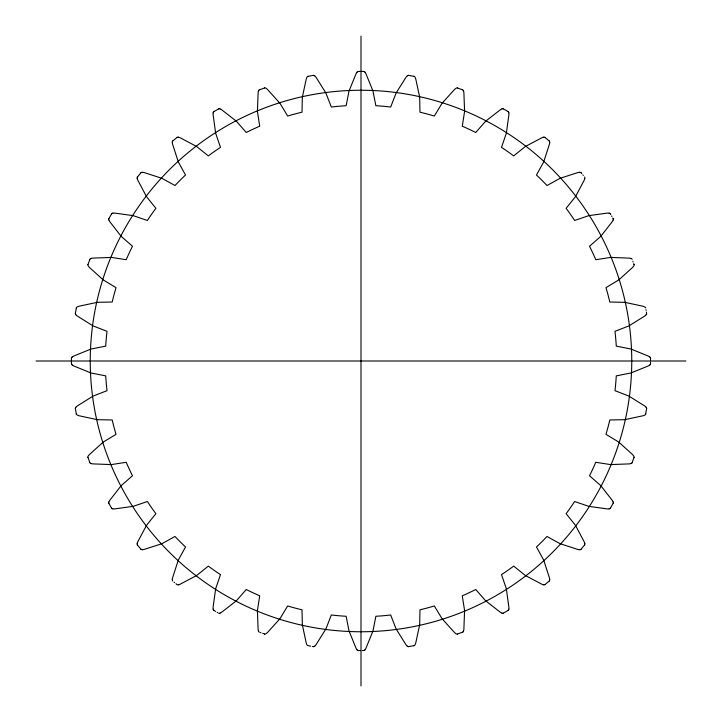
<?xml version="1.0" encoding="UTF-8"?>
<svg xmlns="http://www.w3.org/2000/svg" width="722" height="722" viewBox="0 0 722 722"><rect width="100%" height="100%" fill="white"/><g stroke="black" fill="none" stroke-linecap="round" stroke-linejoin="round"><path stroke-width="1.08" d="M650.549 362.047L650.549 362.742M650.54 363.446L650.54 363.789A1.922 1.922 0 0 1 649.809 364.917M75.377 313.474L76.342 307.978M646.623 408.526L645.658 414.022M87.967 264.595L89.88 259.351M634.033 457.405L632.12 462.649M108.86 218.649L111.648 213.811M613.14 503.351L610.352 508.189M137.406 177.025L140.998 172.748M584.594 544.975L581.002 549.252M172.748 140.998L177.025 137.406M549.252 581.002L544.975 584.594M213.811 111.648L218.649 108.86M508.189 610.352L503.351 613.14M259.351 89.88L264.595 87.967M462.649 632.12L457.405 634.033M307.978 76.342L313.474 75.377M414.022 645.658L408.526 646.623M363.094 650.54L362.399 650.549M36.1 361L685.9 361M360.648 650.549L359.953 650.549M359.258 650.549L358.211 650.54A1.922 1.922 0 0 1 357.083 649.809M408.526 75.377L414.022 76.342M313.474 646.623L312.436 646.452M310.722 646.154L310.036 646.028M309.35 645.91L308.664 645.784M457.405 87.967L462.649 89.88M264.595 634.033L263.936 633.799M263.277 633.564L262.627 633.329M260.985 632.734L260.326 632.49M503.351 108.86L508.189 111.648M217.737 612.626L217.132 612.283M215.616 611.408L215.021 611.056M214.416 610.704L213.811 610.352M544.975 137.406L549.252 140.998M176.484 584.152L175.951 583.701M174.616 582.582L174.083 582.14M581.002 172.748L581.688 173.551M140.998 549.252L137.406 544.975M582.807 174.877L583.259 175.419M610.352 213.811L610.704 214.416M111.648 508.189L108.86 503.351M611.588 215.923L611.931 216.528M612.798 218.044L613.14 218.649M89.88 462.649L87.967 457.405M632.851 261.31L633.086 261.969M633.681 263.611L634.033 264.595M76.342 414.022L75.377 408.526M645.973 309.693L646.091 310.379M646.389 312.094L646.506 312.779M650.54 358.906L650.54 358.211A1.922 1.922 0 0 0 649.809 357.083M650.549 359.601L650.549 360.305M361 36.1L361 685.9M414.058 645.73A1.922 1.922 0 0 0 415.015 644.746A11.985 11.985 0 0 0 415.818 642.688L419.672 624.774L419.978 609.81A255.705 255.705 0 0 0 434.337 605.966L442.081 618.772L454.355 632.364A11.985 11.985 0 0 0 456.051 633.799A1.922 1.922 0 0 0 457.414 634.115M463.461 631.055A1.922 1.922 0 0 1 462.703 632.192M463.542 631.073A11.985 11.985 0 0 0 463.894 628.889L464.589 610.577L462.288 595.794A255.705 255.705 0 0 0 475.753 589.513L485.608 600.776L500.066 612.03A11.985 11.985 0 0 0 501.98 613.149M503.369 613.222A1.922 1.922 0 0 1 502.016 613.077M508.802 609.16A1.922 1.922 0 0 1 508.243 610.415M508.875 609.169A11.985 11.985 0 0 0 508.848 606.949L506.348 588.8L501.519 574.64A255.705 255.705 0 0 0 513.694 566.111L525.354 575.497L541.536 584.071A11.985 11.985 0 0 0 543.621 584.838M545.011 584.667A1.922 1.922 0 0 1 543.648 584.766M549.65 579.721A1.922 1.922 0 0 1 549.316 581.057M549.722 579.721A11.985 11.985 0 0 0 549.316 577.537L543.702 560.101L536.482 546.987A255.705 255.705 0 0 0 546.987 536.482L560.101 543.702L577.537 549.334A11.985 11.985 0 0 0 579.721 549.722M581.057 549.316A1.922 1.922 0 0 1 579.721 549.65M584.766 543.648A1.922 1.922 0 0 1 584.667 545.011M584.838 543.621A11.985 11.985 0 0 0 584.053 541.545L575.497 525.354L566.111 513.694A255.705 255.705 0 0 0 574.64 501.519L588.8 506.348L606.949 508.866A11.985 11.985 0 0 0 609.169 508.875M610.415 508.243A1.922 1.922 0 0 1 609.16 508.802M613.077 502.016A1.922 1.922 0 0 1 613.222 503.369M613.149 501.98A11.985 11.985 0 0 0 612.021 500.075L600.776 485.608L589.513 475.753A255.705 255.705 0 0 0 595.794 462.288L610.577 464.589L628.889 463.912A11.985 11.985 0 0 0 631.073 463.542M632.192 462.703A1.922 1.922 0 0 1 631.055 463.461M634.115 457.414A1.922 1.922 0 0 0 633.736 456.096A11.985 11.985 0 0 0 632.355 454.373L618.772 442.081L605.966 434.337A255.705 255.705 0 0 0 609.81 419.978L624.774 419.672L642.688 415.836A11.985 11.985 0 0 0 644.773 415.078A1.922 1.922 0 0 0 645.73 414.058M646.109 407.289A1.922 1.922 0 0 1 646.704 408.526M646.163 407.235A11.985 11.985 0 0 0 644.448 405.827L628.934 396.08L614.982 390.683A255.705 255.705 0 0 0 616.272 375.873L630.956 372.976L647.932 366.081A11.985 11.985 0 0 0 649.854 364.98M649.854 357.02A11.985 11.985 0 0 0 647.923 355.928L630.956 349.024L616.272 346.127A255.705 255.705 0 0 0 614.982 331.317L628.934 325.92L644.457 316.182A11.985 11.985 0 0 0 646.163 314.765M646.704 313.474A1.922 1.922 0 0 1 646.109 314.711M645.73 307.942A1.922 1.922 0 0 0 644.746 306.985A11.985 11.985 0 0 0 642.688 306.182L624.774 302.328L609.81 302.022A255.705 255.705 0 0 0 605.966 287.663L618.772 279.919L632.364 267.645A11.985 11.985 0 0 0 633.799 265.949A1.922 1.922 0 0 0 634.115 264.586M631.055 258.539A1.922 1.922 0 0 1 632.192 259.297M631.073 258.458A11.985 11.985 0 0 0 628.889 258.106L610.577 257.411L595.794 259.712A255.705 255.705 0 0 0 589.513 246.247L600.776 236.392L612.03 221.934A11.985 11.985 0 0 0 613.149 220.02M613.222 218.631A1.922 1.922 0 0 1 613.077 219.984M609.16 213.198A1.922 1.922 0 0 1 610.415 213.757M609.169 213.125A11.985 11.985 0 0 0 606.949 213.152L588.8 215.652L574.64 220.481A255.705 255.705 0 0 0 566.111 208.306L575.497 196.646L584.071 180.464A11.985 11.985 0 0 0 584.838 178.379M584.667 176.989A1.922 1.922 0 0 1 584.766 178.352M579.721 172.35A1.922 1.922 0 0 1 581.057 172.684M579.721 172.278A11.985 11.985 0 0 0 577.537 172.684L560.101 178.298L546.987 185.518A255.705 255.705 0 0 0 536.482 175.013L543.702 161.899L549.334 144.463A11.985 11.985 0 0 0 549.722 142.279M549.316 140.943A1.922 1.922 0 0 1 549.65 142.279M543.648 137.234A1.922 1.922 0 0 1 545.011 137.333M543.621 137.162A11.985 11.985 0 0 0 541.545 137.947L525.354 146.503L513.694 155.889A255.705 255.705 0 0 0 501.519 147.36L506.348 133.2L508.866 115.051A11.985 11.985 0 0 0 508.875 112.831M508.243 111.585A1.922 1.922 0 0 1 508.802 112.84M502.016 108.923A1.922 1.922 0 0 1 503.369 108.778M501.98 108.851A11.985 11.985 0 0 0 500.075 109.979L485.608 121.224L475.753 132.487A255.705 255.705 0 0 0 462.288 126.206L464.589 111.423L463.912 93.111A11.985 11.985 0 0 0 463.542 90.927M462.703 89.808A1.922 1.922 0 0 1 463.461 90.945M457.414 87.885A1.922 1.922 0 0 0 456.096 88.264A11.985 11.985 0 0 0 454.373 89.645L442.081 103.228L434.337 116.034A255.705 255.705 0 0 0 419.978 112.19L419.672 97.226L415.836 79.312A11.985 11.985 0 0 0 415.078 77.227A1.922 1.922 0 0 0 414.058 76.27M407.289 75.891A1.922 1.922 0 0 1 408.526 75.296M407.235 75.837A11.985 11.985 0 0 0 405.827 77.552L396.08 93.066L390.683 107.018A255.705 255.705 0 0 0 375.873 105.728L372.976 91.044L366.081 74.068A11.985 11.985 0 0 0 364.98 72.146M364.917 72.191A1.922 1.922 0 0 0 363.816 71.379L358.211 71.46A1.922 1.922 0 0 0 357.083 72.191M357.02 72.146A11.985 11.985 0 0 0 355.928 74.077L349.024 91.044L346.127 105.728A255.705 255.705 0 0 0 331.317 107.018L325.92 93.066L316.182 77.543A11.985 11.985 0 0 0 314.765 75.837M313.474 75.296A1.922 1.922 0 0 1 314.711 75.891M307.942 76.27A1.922 1.922 0 0 0 306.985 77.254A11.985 11.985 0 0 0 306.182 79.312L302.328 97.226L302.022 112.19A255.705 255.705 0 0 0 287.663 116.034L279.919 103.228L267.645 89.636A11.985 11.985 0 0 0 265.949 88.201A1.922 1.922 0 0 0 264.586 87.885M258.539 90.945A1.922 1.922 0 0 1 259.297 89.808M258.458 90.927A11.985 11.985 0 0 0 258.106 93.111L257.411 111.423L259.712 126.206A255.705 255.705 0 0 0 246.247 132.487L236.392 121.224L221.934 109.97A11.985 11.985 0 0 0 220.02 108.851M218.631 108.778A1.922 1.922 0 0 1 219.984 108.923M213.198 112.84A1.922 1.922 0 0 1 213.757 111.585M213.125 112.831A11.985 11.985 0 0 0 213.152 115.051L215.652 133.2L220.481 147.36A255.705 255.705 0 0 0 208.306 155.889L196.646 146.503L180.464 137.929A11.985 11.985 0 0 0 178.379 137.162M176.989 137.333A1.922 1.922 0 0 1 178.352 137.234M172.35 142.279A1.922 1.922 0 0 1 172.684 140.943M172.278 142.279A11.985 11.985 0 0 0 172.684 144.463L178.298 161.899L185.518 175.013A255.705 255.705 0 0 0 175.013 185.518L161.899 178.298L144.463 172.666A11.985 11.985 0 0 0 142.279 172.278M140.943 172.684A1.922 1.922 0 0 1 142.279 172.35M137.234 178.352A1.922 1.922 0 0 1 137.333 176.989M137.162 178.379A11.985 11.985 0 0 0 137.947 180.455L146.503 196.646L155.889 208.306A255.705 255.705 0 0 0 147.36 220.481L133.2 215.652L115.051 213.134A11.985 11.985 0 0 0 112.831 213.125M111.585 213.757A1.922 1.922 0 0 1 112.84 213.198M108.923 219.984A1.922 1.922 0 0 1 108.778 218.631M108.851 220.02A11.985 11.985 0 0 0 109.979 221.925L121.224 236.392L132.487 246.247A255.705 255.705 0 0 0 126.206 259.712L111.423 257.411L93.111 258.088A11.985 11.985 0 0 0 90.927 258.458M89.808 259.297A1.922 1.922 0 0 1 90.945 258.539M87.885 264.586A1.922 1.922 0 0 0 88.264 265.904A11.985 11.985 0 0 0 89.645 267.627L103.228 279.919L116.034 287.663A255.705 255.705 0 0 0 112.19 302.022L97.226 302.328L79.312 306.164A11.985 11.985 0 0 0 77.227 306.922A1.922 1.922 0 0 0 76.27 307.942M75.891 314.711A1.922 1.922 0 0 1 75.296 313.474M75.837 314.765A11.985 11.985 0 0 0 77.552 316.173L93.066 325.92L107.018 331.317A255.705 255.705 0 0 0 105.728 346.127L91.044 349.024L74.068 355.919A11.985 11.985 0 0 0 72.146 357.02M72.191 357.083A1.922 1.922 0 0 0 71.379 358.184L71.46 363.789A1.922 1.922 0 0 0 72.191 364.917M72.146 364.98A11.985 11.985 0 0 0 74.077 366.072L91.044 372.976L105.728 375.873A255.705 255.705 0 0 0 107.018 390.683L93.066 396.08L77.543 405.818A11.985 11.985 0 0 0 75.837 407.235M75.296 408.526A1.922 1.922 0 0 1 75.891 407.289M76.27 414.058A1.922 1.922 0 0 0 77.254 415.015A11.985 11.985 0 0 0 79.312 415.818L97.226 419.672L112.19 419.978A255.705 255.705 0 0 0 116.034 434.337L103.228 442.081L89.636 454.355A11.985 11.985 0 0 0 88.201 456.051A1.922 1.922 0 0 0 87.885 457.414M90.945 463.461A1.922 1.922 0 0 1 89.808 462.703M90.927 463.542A11.985 11.985 0 0 0 93.111 463.894L111.423 464.589L126.206 462.288A255.705 255.705 0 0 0 132.487 475.753L121.224 485.608L109.97 500.066A11.985 11.985 0 0 0 108.851 501.98M108.778 503.369A1.922 1.922 0 0 1 108.923 502.016M112.84 508.802A1.922 1.922 0 0 1 111.585 508.243M112.831 508.875A11.985 11.985 0 0 0 115.051 508.848L133.2 506.348L147.36 501.519A255.705 255.705 0 0 0 155.889 513.694L146.503 525.354L137.929 541.536A11.985 11.985 0 0 0 137.162 543.621M137.333 545.011A1.922 1.922 0 0 1 137.234 543.648M142.279 549.65A1.922 1.922 0 0 1 140.943 549.316M142.279 549.722A11.985 11.985 0 0 0 144.463 549.316L161.899 543.702L175.013 536.482A255.705 255.705 0 0 0 185.518 546.987L178.298 560.101L172.666 577.537A11.985 11.985 0 0 0 172.278 579.721M172.684 581.057A1.922 1.922 0 0 1 172.35 579.721M178.352 584.766A1.922 1.922 0 0 1 176.989 584.667M178.379 584.838A11.985 11.985 0 0 0 180.455 584.053L196.646 575.497L208.306 566.111A255.705 255.705 0 0 0 220.481 574.64L215.652 588.8L213.134 606.949A11.985 11.985 0 0 0 213.125 609.169M213.757 610.415A1.922 1.922 0 0 1 213.198 609.16M219.984 613.077A1.922 1.922 0 0 1 218.631 613.222M220.02 613.149A11.985 11.985 0 0 0 221.925 612.021L236.392 600.776L246.247 589.513A255.705 255.705 0 0 0 259.712 595.794L257.411 610.577L258.088 628.889A11.985 11.985 0 0 0 258.458 631.073M259.297 632.192A1.922 1.922 0 0 1 258.539 631.055M264.586 634.115A1.922 1.922 0 0 0 265.904 633.736A11.985 11.985 0 0 0 267.627 632.355L279.919 618.772L287.663 605.966A255.705 255.705 0 0 0 302.022 609.81L302.328 624.774L306.164 642.688A11.985 11.985 0 0 0 306.922 644.773A1.922 1.922 0 0 0 307.942 645.73M314.711 646.109A1.922 1.922 0 0 1 313.474 646.704M314.765 646.163A11.985 11.985 0 0 0 316.173 644.448L325.92 628.934L331.317 614.982A255.705 255.705 0 0 0 346.127 616.272L349.024 630.956L355.919 647.932A11.985 11.985 0 0 0 357.02 649.854M364.917 649.809A1.922 1.922 0 0 1 363.816 650.621M364.98 649.854A11.985 11.985 0 0 0 366.072 647.923L372.976 630.956L375.873 616.272A255.705 255.705 0 0 0 390.683 614.982L396.08 628.934L405.818 644.457A11.985 11.985 0 0 0 407.235 646.163M408.526 646.704A1.922 1.922 0 0 1 407.289 646.109M225.625 595.479A270.75 270.75 0 0 0 631.75 361A270.75 270.75 0 0 0 225.625 126.521A270.75 270.75 0 0 0 225.625 595.479"/></g></svg>
